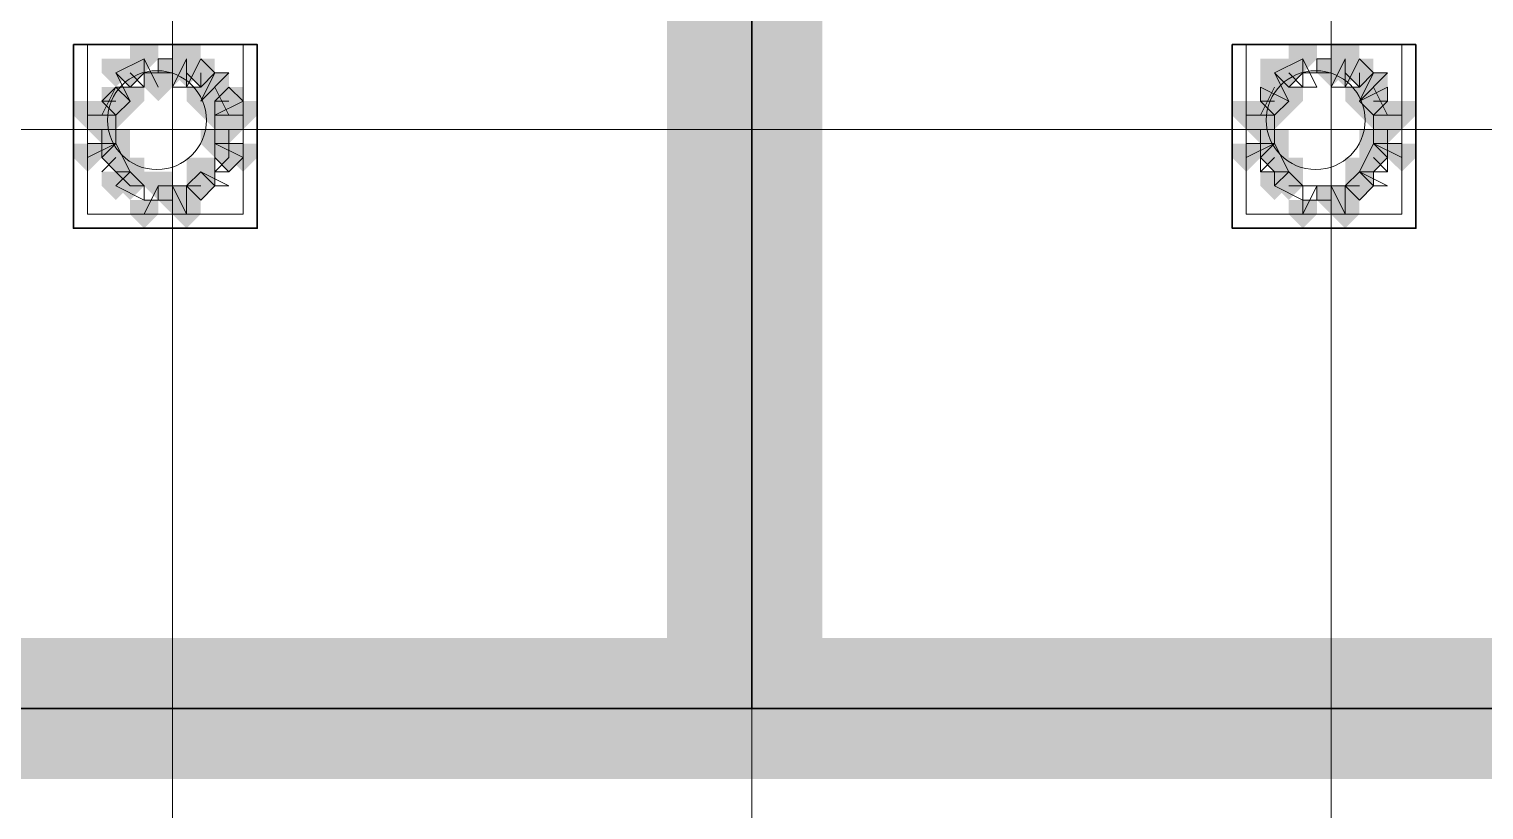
# Model space of a CAD drawing. Header units: millimetres. Extents: x 2315 to 4619, y 1334 to 1897.
# Drawn here: x 3734.93 to 3741.22, y 1541.26 to 1544.63 of the extents above; entities that cross this region are included whole.
import ezdxf

# ---------------------------------------------------------------- set-up
doc = ezdxf.new("R2010")
doc.units = ezdxf.units.MM
for name, color, linetype, true_color in [('PDF_10', 7, 'Continuous', 0x00b85c), ('PDF_AXIS', 7, 'Continuous', 0x00b85c), ('PDF_柱构件', 7, 'Continuous', 0x00b85c), ('PDF_转运站初步方案', 7, 'Continuous', 0x00b85c)]:
    doc.layers.add(name, color=color, linetype=linetype, true_color=true_color)
doc.layers.add('PDF_中心线层', color=1, linetype='Continuous')
doc.layers.add('PDF_粗实线层', color=7, linetype='Continuous')

msp = doc.modelspace()

# ---------------------------------------------------------------- hatches: boundary and pattern name
at = {"layer": 'PDF_10', "transparency": 33554559}
for points in [[(3735.3646, 1544.506), (3735.3035, 1544.506), (3735.3035, 1544.4449), (3735.3646, 1544.3839), (3735.4257, 1544.4449), (3735.4257, 1544.506)], [(3735.3646, 1544.506), (3735.3035, 1544.506), (3735.3035, 1544.4449), (3735.3646, 1544.3839), (3735.4257, 1544.4449), (3735.4257, 1544.506)], [(3735.5478, 1544.506), (3735.4867, 1544.506), (3735.4867, 1544.4449), (3735.5478, 1544.3839), (3735.6089, 1544.4449), (3735.6089, 1544.506)], [(3735.5478, 1544.506), (3735.4867, 1544.506), (3735.4867, 1544.4449), (3735.5478, 1544.3839), (3735.6089, 1544.4449), (3735.6089, 1544.506)], [(3735.67, 1544.506), (3735.6089, 1544.506), (3735.6089, 1544.4449), (3735.67, 1544.3839), (3735.7311, 1544.4449), (3735.7311, 1544.506)], [(3735.67, 1544.506), (3735.6089, 1544.506), (3735.6089, 1544.4449), (3735.67, 1544.3839), (3735.7311, 1544.4449), (3735.7311, 1544.506)], [(3740.3732, 1544.506), (3740.3121, 1544.506), (3740.3121, 1544.4449), (3740.3732, 1544.3839), (3740.4343, 1544.4449), (3740.4343, 1544.506)], [(3740.3732, 1544.506), (3740.3121, 1544.506), (3740.3121, 1544.4449), (3740.3732, 1544.3839), (3740.4343, 1544.4449), (3740.4343, 1544.506)], [(3740.5565, 1544.506), (3740.4954, 1544.506), (3740.4954, 1544.4449), (3740.5565, 1544.3839), (3740.6175, 1544.4449), (3740.6175, 1544.506)], [(3740.5565, 1544.506), (3740.4954, 1544.506), (3740.4954, 1544.4449), (3740.5565, 1544.3839), (3740.6175, 1544.4449), (3740.6175, 1544.506)], [(3740.6786, 1544.506), (3740.6175, 1544.506), (3740.6175, 1544.4449), (3740.6786, 1544.3839), (3740.7397, 1544.4449), (3740.7397, 1544.506)], [(3740.6786, 1544.506), (3740.6175, 1544.506), (3740.6175, 1544.4449), (3740.6786, 1544.3839), (3740.7397, 1544.4449), (3740.7397, 1544.506)], [(3735.3035, 1544.3839), (3735.2424, 1544.3839), (3735.2424, 1544.3228), (3735.3035, 1544.2617), (3735.3646, 1544.3228), (3735.3646, 1544.3839)], [(3735.3035, 1544.3839), (3735.2424, 1544.3839), (3735.2424, 1544.3228), (3735.3035, 1544.2617), (3735.3646, 1544.3228), (3735.3646, 1544.3839)], [(3735.7921, 1544.3839), (3735.7311, 1544.3839), (3735.7311, 1544.3228), (3735.7921, 1544.2617), (3735.8532, 1544.3228), (3735.8532, 1544.3839)], [(3735.7921, 1544.3839), (3735.7311, 1544.3839), (3735.7311, 1544.3228), (3735.7921, 1544.2617), (3735.8532, 1544.3228), (3735.8532, 1544.3839)], [(3740.3121, 1544.3839), (3740.2511, 1544.3839), (3740.2511, 1544.3228), (3740.3121, 1544.2617), (3740.3732, 1544.3228), (3740.3732, 1544.3839)], [(3740.3121, 1544.3839), (3740.2511, 1544.3839), (3740.2511, 1544.3228), (3740.3121, 1544.2617), (3740.3732, 1544.3228), (3740.3732, 1544.3839)], [(3740.7397, 1544.3839), (3740.6786, 1544.3839), (3740.6786, 1544.3228), (3740.7397, 1544.2617), (3740.8008, 1544.3228), (3740.8008, 1544.3839)], [(3740.7397, 1544.3839), (3740.6786, 1544.3839), (3740.6786, 1544.3228), (3740.7397, 1544.2617), (3740.8008, 1544.3228), (3740.8008, 1544.3839)], [(3735.2424, 1544.2617), (3735.1813, 1544.2617), (3735.1813, 1544.2006), (3735.2424, 1544.1395), (3735.3035, 1544.2006), (3735.3035, 1544.2617)], [(3735.2424, 1544.2617), (3735.1813, 1544.2617), (3735.1813, 1544.2006), (3735.2424, 1544.1395), (3735.3035, 1544.2006), (3735.3035, 1544.2617)], [(3735.7921, 1544.2617), (3735.7311, 1544.2617), (3735.7311, 1544.2006), (3735.7921, 1544.1395), (3735.8532, 1544.2006), (3735.8532, 1544.2617)], [(3735.7921, 1544.2617), (3735.7311, 1544.2617), (3735.7311, 1544.2006), (3735.7921, 1544.1395), (3735.8532, 1544.2006), (3735.8532, 1544.2617)], [(3740.2511, 1544.2617), (3740.19, 1544.2617), (3740.19, 1544.2006), (3740.2511, 1544.1395), (3740.3121, 1544.2006), (3740.3121, 1544.2617)], [(3740.2511, 1544.2617), (3740.19, 1544.2617), (3740.19, 1544.2006), (3740.2511, 1544.1395), (3740.3121, 1544.2006), (3740.3121, 1544.2617)], [(3740.2511, 1544.2617), (3740.19, 1544.2617), (3740.19, 1544.2006), (3740.2511, 1544.1395), (3740.3121, 1544.2006), (3740.3121, 1544.2617)], [(3740.8008, 1544.2617), (3740.7397, 1544.2617), (3740.7397, 1544.2006), (3740.8008, 1544.1395), (3740.8619, 1544.2006), (3740.8619, 1544.2617)], [(3740.8008, 1544.2617), (3740.7397, 1544.2617), (3740.7397, 1544.2006), (3740.8008, 1544.1395), (3740.8619, 1544.2006), (3740.8619, 1544.2617)], [(3740.8008, 1544.2617), (3740.7397, 1544.2617), (3740.7397, 1544.2006), (3740.8008, 1544.1395), (3740.8619, 1544.2006), (3740.8619, 1544.2617)], [(3735.3035, 1544.1395), (3735.2424, 1544.1395), (3735.2424, 1544.0784), (3735.3035, 1544.0174), (3735.3646, 1544.0784), (3735.3646, 1544.1395)], [(3735.3035, 1544.1395), (3735.2424, 1544.1395), (3735.2424, 1544.0784), (3735.3035, 1544.0174), (3735.3646, 1544.0784), (3735.3646, 1544.1395)], [(3735.7921, 1544.1395), (3735.7311, 1544.1395), (3735.7311, 1544.0784), (3735.7921, 1544.0174), (3735.8532, 1544.0784), (3735.8532, 1544.1395)], [(3735.7921, 1544.1395), (3735.7311, 1544.1395), (3735.7311, 1544.0784), (3735.7921, 1544.0174), (3735.8532, 1544.0784), (3735.8532, 1544.1395)], [(3740.3121, 1544.1395), (3740.2511, 1544.1395), (3740.2511, 1544.0784), (3740.3121, 1544.0174), (3740.3732, 1544.0784), (3740.3732, 1544.1395)], [(3740.3121, 1544.1395), (3740.2511, 1544.1395), (3740.2511, 1544.0784), (3740.3121, 1544.0174), (3740.3732, 1544.0784), (3740.3732, 1544.1395)], [(3740.7397, 1544.1395), (3740.6786, 1544.1395), (3740.6786, 1544.0784), (3740.7397, 1544.0174), (3740.8008, 1544.0784), (3740.8008, 1544.1395)], [(3740.7397, 1544.1395), (3740.6786, 1544.1395), (3740.6786, 1544.0784), (3740.7397, 1544.0174), (3740.8008, 1544.0784), (3740.8008, 1544.1395)], [(3735.3646, 1544.0174), (3735.3035, 1544.0174), (3735.3035, 1543.9563), (3735.3646, 1543.8952), (3735.4257, 1543.9563), (3735.4257, 1544.0174)], [(3735.3646, 1544.0174), (3735.3035, 1544.0174), (3735.3035, 1543.9563), (3735.3646, 1543.8952), (3735.4257, 1543.9563), (3735.4257, 1544.0174)], [(3735.67, 1544.0174), (3735.6089, 1544.0174), (3735.6089, 1543.9563), (3735.67, 1543.8952), (3735.7311, 1543.9563), (3735.7311, 1544.0174)], [(3735.67, 1544.0174), (3735.6089, 1544.0174), (3735.6089, 1543.9563), (3735.67, 1543.8952), (3735.7311, 1543.9563), (3735.7311, 1544.0174)], [(3735.67, 1544.0174), (3735.6089, 1544.0174), (3735.6089, 1543.9563), (3735.67, 1543.8952), (3735.7311, 1543.9563), (3735.7311, 1544.0174)], [(3740.3732, 1544.0174), (3740.3121, 1544.0174), (3740.3121, 1543.9563), (3740.3732, 1543.8952), (3740.4343, 1543.9563), (3740.4343, 1544.0174)], [(3740.3732, 1544.0174), (3740.3121, 1544.0174), (3740.3121, 1543.9563), (3740.3732, 1543.8952), (3740.4343, 1543.9563), (3740.4343, 1544.0174)], [(3740.6786, 1544.0174), (3740.6175, 1544.0174), (3740.6175, 1543.9563), (3740.6786, 1543.8952), (3740.7397, 1543.9563), (3740.7397, 1544.0174)], [(3740.6786, 1544.0174), (3740.6175, 1544.0174), (3740.6175, 1543.9563), (3740.6786, 1543.8952), (3740.7397, 1543.9563), (3740.7397, 1544.0174)], [(3740.6786, 1544.0174), (3740.6175, 1544.0174), (3740.6175, 1543.9563), (3740.6786, 1543.8952), (3740.7397, 1543.9563), (3740.7397, 1544.0174)], [(3735.5478, 1543.9563), (3735.4867, 1543.9563), (3735.4867, 1543.8952), (3735.5478, 1543.8341), (3735.6089, 1543.8952), (3735.6089, 1543.9563)], [(3735.5478, 1543.9563), (3735.4867, 1543.9563), (3735.4867, 1543.8952), (3735.5478, 1543.8341), (3735.6089, 1543.8952), (3735.6089, 1543.9563)], [(3740.5565, 1543.9563), (3740.4954, 1543.9563), (3740.4954, 1543.8952), (3740.5565, 1543.8341), (3740.6175, 1543.8952), (3740.6175, 1543.9563)], [(3740.5565, 1543.9563), (3740.4954, 1543.9563), (3740.4954, 1543.8952), (3740.5565, 1543.8341), (3740.6175, 1543.8952), (3740.6175, 1543.9563)]]:
    msp.add_hatch(color=6, dxfattribs=at).paths.add_polyline_path(points)
at = {"layer": 'PDF_柱构件', "transparency": 33554559}
for points in [[(3735.4257, 1544.5671), (3735.3646, 1544.5671), (3735.3646, 1544.506), (3735.4257, 1544.4449), (3735.4867, 1544.506), (3735.4867, 1544.5671)], [(3735.6089, 1544.5671), (3735.5478, 1544.5671), (3735.5478, 1544.506), (3735.6089, 1544.4449), (3735.67, 1544.506), (3735.67, 1544.5671)], [(3740.4343, 1544.5671), (3740.3732, 1544.5671), (3740.3732, 1544.506), (3740.4343, 1544.4449), (3740.4954, 1544.506), (3740.4954, 1544.5671)], [(3740.6175, 1544.5671), (3740.5565, 1544.5671), (3740.5565, 1544.506), (3740.6175, 1544.4449), (3740.6786, 1544.506), (3740.6786, 1544.5671)], [(3735.3035, 1544.506), (3735.2424, 1544.506), (3735.2424, 1544.4449), (3735.3035, 1544.3839), (3735.3646, 1544.4449), (3735.3646, 1544.506)], [(3735.6089, 1544.506), (3735.5478, 1544.506), (3735.5478, 1544.4449), (3735.6089, 1544.3839), (3735.67, 1544.4449), (3735.67, 1544.506)], [(3740.3121, 1544.506), (3740.2511, 1544.506), (3740.2511, 1544.4449), (3740.3121, 1544.3839), (3740.3732, 1544.4449), (3740.3732, 1544.506)], [(3740.6175, 1544.506), (3740.5565, 1544.506), (3740.5565, 1544.4449), (3740.6175, 1544.3839), (3740.6786, 1544.4449), (3740.6786, 1544.506)], [(3735.4867, 1544.4449), (3735.4257, 1544.4449), (3735.4257, 1544.3839), (3735.4867, 1544.3228), (3735.5478, 1544.3839), (3735.5478, 1544.4449)], [(3735.7311, 1544.4449), (3735.67, 1544.4449), (3735.67, 1544.3839), (3735.7311, 1544.3228), (3735.7921, 1544.3839), (3735.7921, 1544.4449)], [(3740.3121, 1544.4449), (3740.2511, 1544.4449), (3740.2511, 1544.3839), (3740.3121, 1544.3228), (3740.3732, 1544.3839), (3740.3732, 1544.4449)], [(3740.7397, 1544.4449), (3740.6786, 1544.4449), (3740.6786, 1544.3839), (3740.7397, 1544.3228), (3740.8008, 1544.3839), (3740.8008, 1544.4449)], [(3735.3646, 1544.3839), (3735.3035, 1544.3839), (3735.3035, 1544.3228), (3735.3646, 1544.2617), (3735.4257, 1544.3228), (3735.4257, 1544.3839)], [(3735.67, 1544.3839), (3735.6089, 1544.3839), (3735.6089, 1544.3228), (3735.67, 1544.2617), (3735.7311, 1544.3228), (3735.7311, 1544.3839)], [(3740.3732, 1544.3839), (3740.3121, 1544.3839), (3740.3121, 1544.3228), (3740.3732, 1544.2617), (3740.4343, 1544.3228), (3740.4343, 1544.3839)], [(3740.6786, 1544.3839), (3740.6175, 1544.3839), (3740.6175, 1544.3228), (3740.6786, 1544.2617), (3740.7397, 1544.3228), (3740.7397, 1544.3839)], [(3735.1813, 1544.3228), (3735.1202, 1544.3228), (3735.1202, 1544.2617), (3735.1813, 1544.2006), (3735.2424, 1544.2617), (3735.2424, 1544.3228)], [(3735.2424, 1544.3228), (3735.1813, 1544.3228), (3735.1813, 1544.2617), (3735.2424, 1544.2006), (3735.3035, 1544.2617), (3735.3035, 1544.3228)], [(3735.3035, 1544.3228), (3735.2424, 1544.3228), (3735.2424, 1544.2617), (3735.3035, 1544.2006), (3735.3646, 1544.2617), (3735.3646, 1544.3228)], [(3735.7311, 1544.3228), (3735.67, 1544.3228), (3735.67, 1544.2617), (3735.7311, 1544.2006), (3735.7921, 1544.2617), (3735.7921, 1544.3228)], [(3735.7921, 1544.3228), (3735.7311, 1544.3228), (3735.7311, 1544.2617), (3735.7921, 1544.2006), (3735.8532, 1544.2617), (3735.8532, 1544.3228)], [(3735.8532, 1544.3228), (3735.7921, 1544.3228), (3735.7921, 1544.2617), (3735.8532, 1544.2006), (3735.9143, 1544.2617), (3735.9143, 1544.3228)], [(3740.19, 1544.3228), (3740.1289, 1544.3228), (3740.1289, 1544.2617), (3740.19, 1544.2006), (3740.2511, 1544.2617), (3740.2511, 1544.3228)], [(3740.2511, 1544.3228), (3740.19, 1544.3228), (3740.19, 1544.2617), (3740.2511, 1544.2006), (3740.3121, 1544.2617), (3740.3121, 1544.3228)], [(3740.3121, 1544.3228), (3740.2511, 1544.3228), (3740.2511, 1544.2617), (3740.3121, 1544.2006), (3740.3732, 1544.2617), (3740.3732, 1544.3228)], [(3740.7397, 1544.3228), (3740.6786, 1544.3228), (3740.6786, 1544.2617), (3740.7397, 1544.2006), (3740.8008, 1544.2617), (3740.8008, 1544.3228)], [(3740.8008, 1544.3228), (3740.7397, 1544.3228), (3740.7397, 1544.2617), (3740.8008, 1544.2006), (3740.8619, 1544.2617), (3740.8619, 1544.3228)], [(3740.8619, 1544.3228), (3740.8008, 1544.3228), (3740.8008, 1544.2617), (3740.8619, 1544.2006), (3740.923, 1544.2617), (3740.923, 1544.3228)], [(3735.3035, 1544.2006), (3735.2424, 1544.2006), (3735.2424, 1544.1395), (3735.3035, 1544.0784), (3735.3646, 1544.1395), (3735.3646, 1544.2006)], [(3735.7311, 1544.2006), (3735.67, 1544.2006), (3735.67, 1544.1395), (3735.7311, 1544.0784), (3735.7921, 1544.1395), (3735.7921, 1544.2006)], [(3740.3121, 1544.2006), (3740.2511, 1544.2006), (3740.2511, 1544.1395), (3740.3121, 1544.0784), (3740.3732, 1544.1395), (3740.3732, 1544.2006)], [(3740.7397, 1544.2006), (3740.6786, 1544.2006), (3740.6786, 1544.1395), (3740.7397, 1544.0784), (3740.8008, 1544.1395), (3740.8008, 1544.2006)], [(3735.1813, 1544.1395), (3735.1202, 1544.1395), (3735.1202, 1544.0784), (3735.1813, 1544.0174), (3735.2424, 1544.0784), (3735.2424, 1544.1395)], [(3735.8532, 1544.1395), (3735.7921, 1544.1395), (3735.7921, 1544.0784), (3735.8532, 1544.0174), (3735.9143, 1544.0784), (3735.9143, 1544.1395)], [(3740.19, 1544.1395), (3740.1289, 1544.1395), (3740.1289, 1544.0784), (3740.19, 1544.0174), (3740.2511, 1544.0784), (3740.2511, 1544.1395)], [(3740.8619, 1544.1395), (3740.8008, 1544.1395), (3740.8008, 1544.0784), (3740.8619, 1544.0174), (3740.923, 1544.0784), (3740.923, 1544.1395)], [(3735.3646, 1544.0784), (3735.3035, 1544.0784), (3735.3035, 1544.0174), (3735.3646, 1543.9563), (3735.4257, 1544.0174), (3735.4257, 1544.0784)], [(3735.67, 1544.0784), (3735.6089, 1544.0784), (3735.6089, 1544.0174), (3735.67, 1543.9563), (3735.7311, 1544.0174), (3735.7311, 1544.0784)], [(3740.3732, 1544.0784), (3740.3121, 1544.0784), (3740.3121, 1544.0174), (3740.3732, 1543.9563), (3740.4343, 1544.0174), (3740.4343, 1544.0784)], [(3740.6786, 1544.0784), (3740.6175, 1544.0784), (3740.6175, 1544.0174), (3740.6786, 1543.9563), (3740.7397, 1544.0174), (3740.7397, 1544.0784)], [(3735.3035, 1544.0174), (3735.2424, 1544.0174), (3735.2424, 1543.9563), (3735.3035, 1543.8952), (3735.3646, 1543.9563), (3735.3646, 1544.0174)], [(3735.4867, 1544.0174), (3735.4257, 1544.0174), (3735.4257, 1543.9563), (3735.4867, 1543.8952), (3735.5478, 1543.9563), (3735.5478, 1544.0174)], [(3740.3121, 1544.0174), (3740.2511, 1544.0174), (3740.2511, 1543.9563), (3740.3121, 1543.8952), (3740.3732, 1543.9563), (3740.3732, 1544.0174)], [(3735.6089, 1543.9563), (3735.5478, 1543.9563), (3735.5478, 1543.8952), (3735.6089, 1543.8341), (3735.67, 1543.8952), (3735.67, 1543.9563)], [(3740.6175, 1543.9563), (3740.5565, 1543.9563), (3740.5565, 1543.8952), (3740.6175, 1543.8341), (3740.6786, 1543.8952), (3740.6786, 1543.9563)], [(3735.4257, 1543.8952), (3735.3646, 1543.8952), (3735.3646, 1543.8341), (3735.4257, 1543.773), (3735.4867, 1543.8341), (3735.4867, 1543.8952)], [(3735.6089, 1543.8952), (3735.5478, 1543.8952), (3735.5478, 1543.8341), (3735.6089, 1543.773), (3735.67, 1543.8341), (3735.67, 1543.8952)], [(3740.4343, 1543.8952), (3740.3732, 1543.8952), (3740.3732, 1543.8341), (3740.4343, 1543.773), (3740.4954, 1543.8341), (3740.4954, 1543.8952)], [(3740.6175, 1543.8952), (3740.5565, 1543.8952), (3740.5565, 1543.8341), (3740.6175, 1543.773), (3740.6786, 1543.8341), (3740.6786, 1543.8952)]]:
    msp.add_hatch(color=6, dxfattribs=at).paths.add_polyline_path(points)
at = {"layer": 'PDF_粗实线层', "transparency": 33554559}
for points in [[(3766.3327, 1554.7066), (3765.7219, 1554.7066), (3765.7219, 1542.0017), (3710.3213, 1542.0017), (3710.3213, 1554.7066), (3709.7105, 1554.7066), (3709.7105, 1541.3909), (3766.3327, 1541.3909)], [(3738.3575, 1554.7066), (3737.6857, 1554.7066), (3737.6857, 1541.6963), (3738.3575, 1541.6963)]]:
    msp.add_hatch(color=256, dxfattribs=at).paths.add_polyline_path(points)
at = {"layer": 'PDF_转运站初步方案', "transparency": 33554559}
for points in [[(3735.3646, 1544.506), (3735.3035, 1544.506), (3735.3035, 1544.4449), (3735.3646, 1544.3839), (3735.4257, 1544.4449), (3735.4257, 1544.506)], [(3735.3646, 1544.506), (3735.3035, 1544.506), (3735.3035, 1544.4449), (3735.3646, 1544.3839), (3735.4257, 1544.4449), (3735.4257, 1544.506)], [(3735.5478, 1544.506), (3735.4867, 1544.506), (3735.4867, 1544.4449), (3735.5478, 1544.3839), (3735.6089, 1544.4449), (3735.6089, 1544.506)], [(3735.5478, 1544.506), (3735.4867, 1544.506), (3735.4867, 1544.4449), (3735.5478, 1544.3839), (3735.6089, 1544.4449), (3735.6089, 1544.506)], [(3735.67, 1544.506), (3735.6089, 1544.506), (3735.6089, 1544.4449), (3735.67, 1544.3839), (3735.7311, 1544.4449), (3735.7311, 1544.506)], [(3735.67, 1544.506), (3735.6089, 1544.506), (3735.6089, 1544.4449), (3735.67, 1544.3839), (3735.7311, 1544.4449), (3735.7311, 1544.506)], [(3740.3732, 1544.506), (3740.3121, 1544.506), (3740.3121, 1544.4449), (3740.3732, 1544.3839), (3740.4343, 1544.4449), (3740.4343, 1544.506)], [(3740.3732, 1544.506), (3740.3121, 1544.506), (3740.3121, 1544.4449), (3740.3732, 1544.3839), (3740.4343, 1544.4449), (3740.4343, 1544.506)], [(3740.5565, 1544.506), (3740.4954, 1544.506), (3740.4954, 1544.4449), (3740.5565, 1544.3839), (3740.6175, 1544.4449), (3740.6175, 1544.506)], [(3740.5565, 1544.506), (3740.4954, 1544.506), (3740.4954, 1544.4449), (3740.5565, 1544.3839), (3740.6175, 1544.4449), (3740.6175, 1544.506)], [(3740.6786, 1544.506), (3740.6175, 1544.506), (3740.6175, 1544.4449), (3740.6786, 1544.3839), (3740.7397, 1544.4449), (3740.7397, 1544.506)], [(3740.6786, 1544.506), (3740.6175, 1544.506), (3740.6175, 1544.4449), (3740.6786, 1544.3839), (3740.7397, 1544.4449), (3740.7397, 1544.506)], [(3735.3035, 1544.3839), (3735.2424, 1544.3839), (3735.2424, 1544.3228), (3735.3035, 1544.2617), (3735.3646, 1544.3228), (3735.3646, 1544.3839)], [(3735.3035, 1544.3839), (3735.2424, 1544.3839), (3735.2424, 1544.3228), (3735.3035, 1544.2617), (3735.3646, 1544.3228), (3735.3646, 1544.3839)], [(3735.7921, 1544.3839), (3735.7311, 1544.3839), (3735.7311, 1544.3228), (3735.7921, 1544.2617), (3735.8532, 1544.3228), (3735.8532, 1544.3839)], [(3735.7921, 1544.3839), (3735.7311, 1544.3839), (3735.7311, 1544.3228), (3735.7921, 1544.2617), (3735.8532, 1544.3228), (3735.8532, 1544.3839)], [(3740.3121, 1544.3839), (3740.2511, 1544.3839), (3740.2511, 1544.3228), (3740.3121, 1544.2617), (3740.3732, 1544.3228), (3740.3732, 1544.3839)], [(3740.3121, 1544.3839), (3740.2511, 1544.3839), (3740.2511, 1544.3228), (3740.3121, 1544.2617), (3740.3732, 1544.3228), (3740.3732, 1544.3839)], [(3740.7397, 1544.3839), (3740.6786, 1544.3839), (3740.6786, 1544.3228), (3740.7397, 1544.2617), (3740.8008, 1544.3228), (3740.8008, 1544.3839)], [(3740.7397, 1544.3839), (3740.6786, 1544.3839), (3740.6786, 1544.3228), (3740.7397, 1544.2617), (3740.8008, 1544.3228), (3740.8008, 1544.3839)], [(3735.2424, 1544.2617), (3735.1813, 1544.2617), (3735.1813, 1544.2006), (3735.2424, 1544.1395), (3735.3035, 1544.2006), (3735.3035, 1544.2617)], [(3735.2424, 1544.2617), (3735.1813, 1544.2617), (3735.1813, 1544.2006), (3735.2424, 1544.1395), (3735.3035, 1544.2006), (3735.3035, 1544.2617)], [(3735.7921, 1544.2617), (3735.7311, 1544.2617), (3735.7311, 1544.2006), (3735.7921, 1544.1395), (3735.8532, 1544.2006), (3735.8532, 1544.2617)], [(3735.7921, 1544.2617), (3735.7311, 1544.2617), (3735.7311, 1544.2006), (3735.7921, 1544.1395), (3735.8532, 1544.2006), (3735.8532, 1544.2617)], [(3740.2511, 1544.2617), (3740.19, 1544.2617), (3740.19, 1544.2006), (3740.2511, 1544.1395), (3740.3121, 1544.2006), (3740.3121, 1544.2617)], [(3740.2511, 1544.2617), (3740.19, 1544.2617), (3740.19, 1544.2006), (3740.2511, 1544.1395), (3740.3121, 1544.2006), (3740.3121, 1544.2617)], [(3740.8008, 1544.2617), (3740.7397, 1544.2617), (3740.7397, 1544.2006), (3740.8008, 1544.1395), (3740.8619, 1544.2006), (3740.8619, 1544.2617)], [(3740.8008, 1544.2617), (3740.7397, 1544.2617), (3740.7397, 1544.2006), (3740.8008, 1544.1395), (3740.8619, 1544.2006), (3740.8619, 1544.2617)], [(3735.3035, 1544.1395), (3735.2424, 1544.1395), (3735.2424, 1544.0784), (3735.3035, 1544.0174), (3735.3646, 1544.0784), (3735.3646, 1544.1395)], [(3735.3035, 1544.1395), (3735.2424, 1544.1395), (3735.2424, 1544.0784), (3735.3035, 1544.0174), (3735.3646, 1544.0784), (3735.3646, 1544.1395)], [(3735.7921, 1544.1395), (3735.7311, 1544.1395), (3735.7311, 1544.0784), (3735.7921, 1544.0174), (3735.8532, 1544.0784), (3735.8532, 1544.1395)], [(3735.7921, 1544.1395), (3735.7311, 1544.1395), (3735.7311, 1544.0784), (3735.7921, 1544.0174), (3735.8532, 1544.0784), (3735.8532, 1544.1395)], [(3740.3121, 1544.1395), (3740.2511, 1544.1395), (3740.2511, 1544.0784), (3740.3121, 1544.0174), (3740.3732, 1544.0784), (3740.3732, 1544.1395)], [(3740.3121, 1544.1395), (3740.2511, 1544.1395), (3740.2511, 1544.0784), (3740.3121, 1544.0174), (3740.3732, 1544.0784), (3740.3732, 1544.1395)], [(3740.7397, 1544.1395), (3740.6786, 1544.1395), (3740.6786, 1544.0784), (3740.7397, 1544.0174), (3740.8008, 1544.0784), (3740.8008, 1544.1395)], [(3740.7397, 1544.1395), (3740.6786, 1544.1395), (3740.6786, 1544.0784), (3740.7397, 1544.0174), (3740.8008, 1544.0784), (3740.8008, 1544.1395)], [(3735.3646, 1544.0174), (3735.3035, 1544.0174), (3735.3035, 1543.9563), (3735.3646, 1543.8952), (3735.4257, 1543.9563), (3735.4257, 1544.0174)], [(3735.3646, 1544.0174), (3735.3035, 1544.0174), (3735.3035, 1543.9563), (3735.3646, 1543.8952), (3735.4257, 1543.9563), (3735.4257, 1544.0174)], [(3735.67, 1544.0174), (3735.6089, 1544.0174), (3735.6089, 1543.9563), (3735.67, 1543.8952), (3735.7311, 1543.9563), (3735.7311, 1544.0174)], [(3735.67, 1544.0174), (3735.6089, 1544.0174), (3735.6089, 1543.9563), (3735.67, 1543.8952), (3735.7311, 1543.9563), (3735.7311, 1544.0174)], [(3740.3732, 1544.0174), (3740.3121, 1544.0174), (3740.3121, 1543.9563), (3740.3732, 1543.8952), (3740.4343, 1543.9563), (3740.4343, 1544.0174)], [(3740.3732, 1544.0174), (3740.3121, 1544.0174), (3740.3121, 1543.9563), (3740.3732, 1543.8952), (3740.4343, 1543.9563), (3740.4343, 1544.0174)], [(3740.6786, 1544.0174), (3740.6175, 1544.0174), (3740.6175, 1543.9563), (3740.6786, 1543.8952), (3740.7397, 1543.9563), (3740.7397, 1544.0174)], [(3740.6786, 1544.0174), (3740.6175, 1544.0174), (3740.6175, 1543.9563), (3740.6786, 1543.8952), (3740.7397, 1543.9563), (3740.7397, 1544.0174)], [(3735.5478, 1543.9563), (3735.4867, 1543.9563), (3735.4867, 1543.8952), (3735.5478, 1543.8341), (3735.6089, 1543.8952), (3735.6089, 1543.9563)], [(3735.5478, 1543.9563), (3735.4867, 1543.9563), (3735.4867, 1543.8952), (3735.5478, 1543.8341), (3735.6089, 1543.8952), (3735.6089, 1543.9563)], [(3740.5565, 1543.9563), (3740.4954, 1543.9563), (3740.4954, 1543.8952), (3740.5565, 1543.8341), (3740.6175, 1543.8952), (3740.6175, 1543.9563)], [(3740.5565, 1543.9563), (3740.4954, 1543.9563), (3740.4954, 1543.8952), (3740.5565, 1543.8341), (3740.6175, 1543.8952), (3740.6175, 1543.9563)]]:
    msp.add_hatch(color=6, dxfattribs=at).paths.add_polyline_path(points)

# ---------------------------------------------------------------- linework, layer by layer
at = {"layer": 'PDF_10', "color": 6, "lineweight": 18}
for points in [[(3735.4867, 1544.4449), (3735.5478, 1544.4449), (3735.5478, 1544.506)], [(3740.5565, 1544.506), (3740.5565, 1544.4449), (3740.4954, 1544.4449)], [(3735.3646, 1544.3839), (3735.4257, 1544.4449)], [(3735.4257, 1544.3839), (3735.3646, 1544.4449)], [(3735.6089, 1544.4449), (3735.67, 1544.3839), (3735.67, 1544.4449)], [(3740.4343, 1544.4449), (3740.3732, 1544.3839)], [(3740.4343, 1544.3839), (3740.3732, 1544.4449)], [(3740.6786, 1544.4449), (3740.6786, 1544.3839), (3740.6175, 1544.4449)], [(3735.2424, 1544.2617), (3735.3035, 1544.3839)], [(3735.7311, 1544.3839), (3735.7921, 1544.2617)], [(3740.3121, 1544.3839), (3740.2511, 1544.2617)], [(3740.8008, 1544.2617), (3740.7397, 1544.3839)], [(3735.3035, 1544.3228), (3735.2424, 1544.3228)], [(3735.7311, 1544.3228), (3735.7921, 1544.3228)], [(3740.3121, 1544.3228), (3740.2511, 1544.3228)], [(3740.7397, 1544.3228), (3740.8008, 1544.3228)], [(3735.2424, 1544.1395), (3735.2424, 1544.2006), (3735.3035, 1544.2006)], [(3735.8532, 1544.2006), (3735.7921, 1544.2006), (3735.7921, 1544.1395)], [(3740.2511, 1544.2006), (3740.2511, 1544.1395)], [(3740.8008, 1544.1395), (3740.8008, 1544.2006)], [(3735.3035, 1544.0174), (3735.2424, 1544.0784)], [(3735.3035, 1544.0784), (3735.2424, 1544.0174)], [(3735.7921, 1544.0784), (3735.7311, 1544.0174)], [(3735.7311, 1544.0784), (3735.7921, 1544.0174)], [(3740.2511, 1544.0784), (3740.3121, 1544.0174)], [(3740.3121, 1544.0784), (3740.2511, 1544.0174)], [(3740.7397, 1544.0174), (3740.8008, 1544.0784)], [(3740.7397, 1544.0784), (3740.8008, 1544.0174)], [(3735.3646, 1543.9563), (3735.4257, 1543.9563), (3735.3646, 1543.9563)], [(3735.5478, 1543.9563), (3735.5478, 1543.8952), (3735.4867, 1543.8952)], [(3735.67, 1543.9563), (3735.6089, 1543.9563)], [(3740.3732, 1543.9563), (3740.4343, 1543.9563), (3740.3732, 1543.9563)], [(3740.4954, 1543.8952), (3740.5565, 1543.8952), (3740.5565, 1543.9563)], [(3740.6175, 1543.9563), (3740.6786, 1543.9563)]]:
    msp.add_lwpolyline(points, dxfattribs=at)
at = {"layer": 'PDF_AXIS', "color": 6, "lineweight": 18}
for points in [[(3735.1813, 1544.5671), (3735.1813, 1543.8341), (3735.8532, 1543.8341), (3735.8532, 1544.5671)], [(3740.8619, 1544.5671), (3740.8619, 1543.8341), (3740.19, 1543.8341), (3740.19, 1544.5671)]]:
    msp.add_lwpolyline(points, close=True, dxfattribs=at)
at = {"layer": 'PDF_中心线层', "color": 6, "lineweight": 18}
msp.add_lwpolyline([(3738.0521, 1535.7103), (3738.0521, 1547.6822)], close=True, dxfattribs=at)
for points in [[(3735.5478, 1547.1325), (3735.5478, 1536.2601)], [(3740.5565, 1547.1325), (3740.5565, 1536.2601)], [(3732.5548, 1544.2006), (3743.4884, 1544.2006)], [(3744.0381, 1541.6963), (3732.0051, 1541.6963), (3744.0381, 1541.6963)]]:
    msp.add_lwpolyline(points, dxfattribs=at)
at = {"layer": 'PDF_柱构件', "color": 6, "lineweight": 18}
for points in [[(3735.3646, 1544.3839), (3735.4257, 1544.3839), (3735.4257, 1544.506), (3735.3035, 1544.4449)], [(3735.4257, 1544.506), (3735.4867, 1544.3839)], [(3735.4867, 1544.4449), (3735.5478, 1544.4449), (3735.5478, 1544.506), (3735.4867, 1544.506)], [(3735.6089, 1544.506), (3735.5478, 1544.3839), (3735.6089, 1544.3839)], [(3735.6089, 1544.3839), (3735.67, 1544.3839), (3735.7311, 1544.4449), (3735.67, 1544.506)], [(3740.4343, 1544.3839), (3740.3732, 1544.3839), (3740.3121, 1544.4449), (3740.4343, 1544.506)], [(3740.4343, 1544.506), (3740.4954, 1544.3839), (3740.4343, 1544.3839)], [(3740.5565, 1544.4449), (3740.4954, 1544.4449), (3740.4954, 1544.506), (3740.5565, 1544.506)], [(3740.6175, 1544.506), (3740.6175, 1544.3839), (3740.5565, 1544.3839)], [(3740.6786, 1544.3839), (3740.6175, 1544.3839), (3740.6786, 1544.506), (3740.7397, 1544.4449)], [(3735.3035, 1544.4449), (3735.3646, 1544.3228)], [(3735.7311, 1544.4449), (3735.67, 1544.3228), (3735.7921, 1544.4449)], [(3740.3121, 1544.4449), (3740.3732, 1544.3228)], [(3740.8008, 1544.4449), (3740.6786, 1544.3228), (3740.7397, 1544.4449)], [(3735.3035, 1544.2617), (3735.3646, 1544.3228), (3735.3035, 1544.3839), (3735.2424, 1544.3228)], [(3735.7311, 1544.3228), (3735.7311, 1544.2617), (3735.8532, 1544.3228), (3735.7921, 1544.3839)], [(3740.3732, 1544.3228), (3740.3121, 1544.2617), (3740.2511, 1544.3228), (3740.2511, 1544.3839)], [(3740.7397, 1544.2617), (3740.6786, 1544.3228), (3740.8008, 1544.3839), (3740.8008, 1544.3228)], [(3735.1813, 1544.2617), (3735.3035, 1544.2617)], [(3735.3035, 1544.1395), (3735.3035, 1544.2617), (3735.1813, 1544.2617), (3735.1813, 1544.1395)], [(3735.8532, 1544.2617), (3735.7311, 1544.2617)], [(3735.7311, 1544.2617), (3735.7311, 1544.1395), (3735.8532, 1544.1395), (3735.8532, 1544.2617)], [(3740.19, 1544.2617), (3740.3121, 1544.2617)], [(3740.3121, 1544.2617), (3740.3121, 1544.1395), (3740.19, 1544.1395), (3740.19, 1544.2617)], [(3740.8619, 1544.2617), (3740.7397, 1544.2617)], [(3740.7397, 1544.1395), (3740.7397, 1544.2617), (3740.8619, 1544.2617), (3740.8619, 1544.1395)], [(3735.1813, 1544.0784), (3735.3035, 1544.1395)], [(3735.3646, 1544.0174), (3735.3035, 1544.1395), (3735.2424, 1544.0784), (3735.3035, 1544.0174)], [(3735.8532, 1544.0784), (3735.7311, 1544.1395)], [(3735.7311, 1544.1395), (3735.7311, 1544.0174), (3735.7921, 1544.0174), (3735.8532, 1544.0784)], [(3740.19, 1544.0784), (3740.3121, 1544.1395)], [(3740.3121, 1544.1395), (3740.3732, 1544.0174), (3740.2511, 1544.0174), (3740.2511, 1544.0784)], [(3740.6786, 1544.0174), (3740.7397, 1544.1395), (3740.8008, 1544.0784), (3740.8008, 1544.0174)], [(3740.8619, 1544.0784), (3740.7397, 1544.1395)], [(3735.3035, 1543.9563), (3735.3646, 1544.0174)], [(3735.4257, 1543.9563), (3735.3646, 1544.0174), (3735.3035, 1543.9563), (3735.4257, 1543.8952)], [(3735.67, 1544.0174), (3735.6089, 1543.9563), (3735.67, 1543.8952), (3735.7311, 1543.9563)], [(3735.7921, 1543.9563), (3735.67, 1544.0174), (3735.7311, 1543.9563)], [(3740.3121, 1543.9563), (3740.3732, 1544.0174)], [(3740.3732, 1544.0174), (3740.4343, 1543.9563), (3740.4343, 1543.8952), (3740.3121, 1543.9563)], [(3740.6175, 1543.9563), (3740.6786, 1544.0174), (3740.7397, 1543.9563), (3740.6786, 1543.8952)], [(3735.4257, 1543.8341), (3735.4867, 1543.9563)], [(3735.5478, 1543.9563), (3735.4867, 1543.9563), (3735.4867, 1543.8952), (3735.5478, 1543.8952)], [(3735.6089, 1543.8341), (3735.6089, 1543.9563), (3735.5478, 1543.9563)], [(3740.4343, 1543.8341), (3740.4343, 1543.9563), (3740.4954, 1543.9563)], [(3740.4954, 1543.9563), (3740.5565, 1543.9563), (3740.5565, 1543.8952), (3740.4954, 1543.8952)], [(3740.6175, 1543.8341), (3740.5565, 1543.9563), (3740.6175, 1543.9563)]]:
    msp.add_lwpolyline(points, close=True, dxfattribs=at)
for points in [[(3735.4257, 1544.4449), (3735.4867, 1544.4449)], [(3740.4954, 1544.4449), (3740.4343, 1544.4449)], [(3735.3035, 1544.3839), (3735.3646, 1544.3839)], [(3735.2424, 1544.0784), (3735.2424, 1544.1395)], [(3735.7921, 1544.1395), (3735.7921, 1544.0784)], [(3740.2511, 1544.1395), (3740.2511, 1544.0784)], [(3740.8008, 1544.0784), (3740.8008, 1544.1395)], [(3735.3646, 1543.9563), (3735.3035, 1544.0174)], [(3735.7311, 1544.0174), (3735.7311, 1543.9563)], [(3740.3121, 1544.0174), (3740.3121, 1543.9563)], [(3740.7397, 1543.9563), (3740.6786, 1544.0174), (3740.8008, 1543.9563), (3740.7397, 1543.9563), (3740.7397, 1544.0174)], [(3735.4867, 1543.8952), (3735.4257, 1543.8952)], [(3740.4343, 1543.8952), (3740.4954, 1543.8952)]]:
    msp.add_lwpolyline(points, dxfattribs=at)
at = {"layer": 'PDF_粗实线层', "lineweight": 35}
for points in [[(3710.0159, 1554.7066), (3710.0159, 1541.6963), (3766.0273, 1541.6963), (3766.0273, 1554.7066)], [(3738.0521, 1541.6963), (3738.0521, 1554.7066)]]:
    msp.add_lwpolyline(points, dxfattribs=at)
at = {"layer": 'PDF_粗实线层', "color": 6, "lineweight": 35}
for points in [[(3735.1202, 1544.5671), (3735.9143, 1544.5671), (3735.9143, 1543.773), (3735.1202, 1543.773)], [(3740.923, 1544.5671), (3740.1289, 1544.5671), (3740.1289, 1543.773), (3740.923, 1543.773)]]:
    msp.add_lwpolyline(points, close=True, dxfattribs=at)
at = {"layer": 'PDF_转运站初步方案', "color": 6, "lineweight": 18}
for centre in [(3735.4811, 1544.2406), (3735.4811, 1544.2406), (3740.49, 1544.2406), (3740.49, 1544.2406)]:
    msp.add_circle(centre, 0.2138, dxfattribs=at)

doc.saveas('drawing.dxf')
